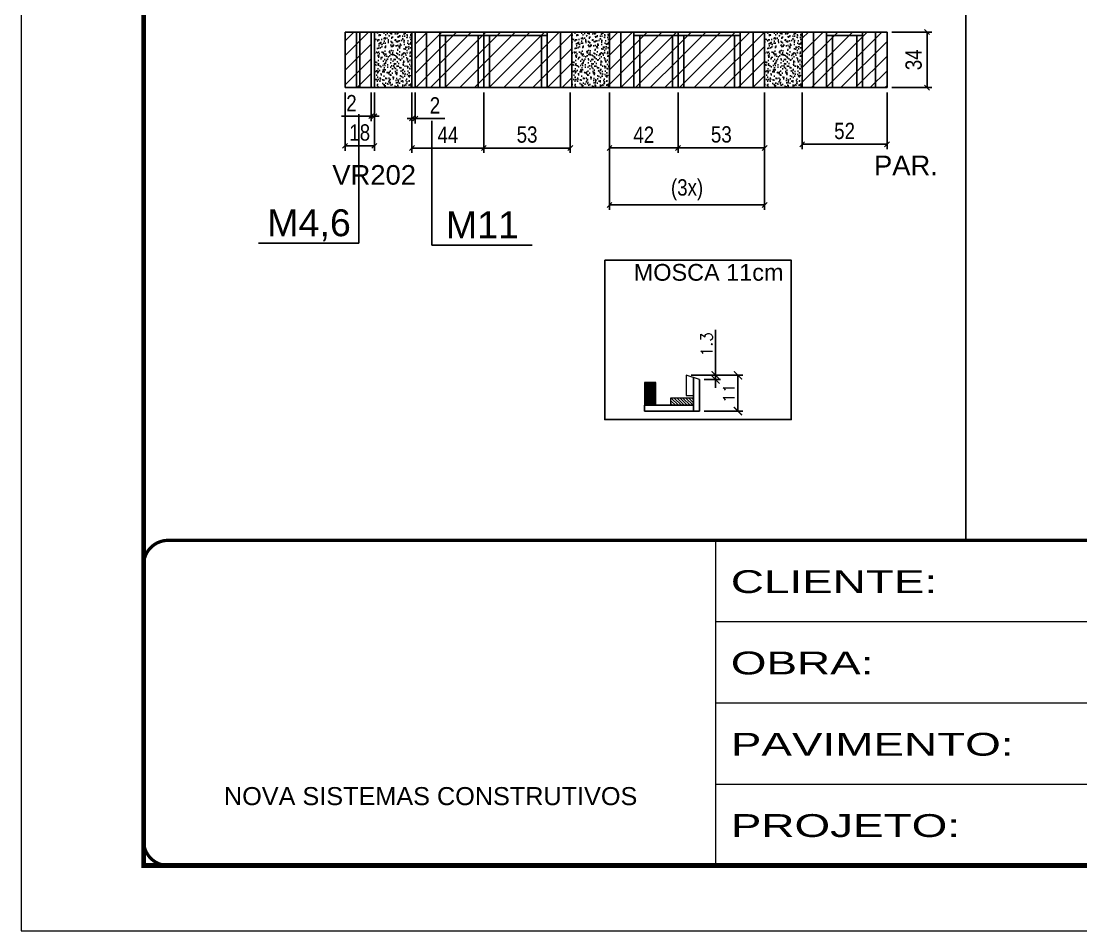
# Model space of a CAD drawing. Extents: x 137137 to 143418, y 10464 to 34486.
# Drawn here: x 138736 to 139385, y 25396 to 25953 of the extents above; entities that cross this region are included whole.
import ezdxf
from ezdxf.enums import TextEntityAlignment as Align

# ---------------------------------------------------------------- set-up
doc = ezdxf.new("R2010")
doc.units = 0
doc.linetypes.add('CONTINUO', pattern=[0])
doc.linetypes.add('DASHED', pattern=[0.75, 0.5, -0.25])
for name, color, linetype in [('5', 5, 'Continuous'), ('COTA', 241, 'Continuous'), ('MARCAÇÃO', 90, 'Continuous'), ('MB Folha', 7, 'Continuous'), ('NOMENCLATURA', 7, 'Continuous'), ('Painéis', 200, 'Continuous'), ('SARR_2.2x7', 40, 'Continuous'), ('SARR_3.5x7', 81, 'Continuous')]:
    doc.layers.add(name, color=color, linetype=linetype)
for name, color, linetype, lineweight in [('Folhas', 255, 'Continuous', 9), ('Hachura', 251, 'Continuous', 9), ('Sarr 2.2x7', 40, 'Continuous', 9), ('SARRAFO DE PRESSAO', 251, 'DASHED', 9)]:
    doc.layers.add(name, color=color, linetype=linetype, lineweight=lineweight)
doc.styles.add('ARIAL', font='arial.ttf')
doc.styles.add('COTA TECNICA', font='techl___.ttf', dxfattribs={"height": 10})
doc.styles.add('Romans', font='romans.shx')
doc.styles.get("Standard").update_dxf_attribs({"font": 'arial.ttf'})
doc.styles.add('Tecnologia', font='')
doc.styles.get('Tecnologia').set_extended_font_data('Forgotten Futurist')
doc.dimstyles.new('Cota Seção (2x)', dxfattribs={"dimtxt": 7, "dimasz": 5, "dimexe": 3, "dimexo": 3, "dimgap": 2, "dimtad": 3, "dimdec": 1, "dimlfac": 0.5, "dimzin": 12, "dimdsep": 46, "dimtxsty": 'Romans', "dimblk": 'ARCHTICK', "dimcen": 0, "dimclrd": 4, "dimclre": 4, "dimclrt": 1, "dimadec": 1, "dimazin": 3, "dimtfac": 1, "dimtdec": 1, "dimtmove": 0, "dimatfit": 3, "dimldrblk": 'OBLIQUE', "dimfxl": 1, "dimtolj": 1, "dimtzin": 12, "dimarcsym": 0})
doc.dimstyles.new('PAINEL', dxfattribs={"dimtxt": 10, "dimasz": 3, "dimexe": 3, "dimexo": 3, "dimgap": 3, "dimtad": 1, "dimdec": 1, "dimzin": 12, "dimdsep": 46, "dimtxsty": 'COTA TECNICA', "dimblk1": 'OBLIQUE', "dimblk2": 'OBLIQUE', "dimsah": 1, "dimcen": 0.9, "dimclrd": 4, "dimclre": 4, "dimclrt": 240, "dimadec": 1, "dimazin": 3, "dimtfac": 1, "dimtdec": 1, "dimtmove": 0, "dimatfit": 3, "dimfxl": 1, "dimtolj": 1, "dimtzin": 12, "dimarcsym": 0})
pattern_1 = [(45, (-3516.694, -7e-12), (-4.49012806, 4.49012806), [])]

# ---------------------------------------------------------------- blocks, each defined once
blk = doc.blocks.new('9999999999')
at = {"color": 30, "linetype": 'CONTINUO'}
for p, q in [((98564.56, 34230.21), (98564.56, 34429.45)), ((98564.56, 34379.64), (99583.98, 34379.64)), ((98564.56, 34329.83), (99487.98, 34329.83)), ((98564.56, 34280.02), (99487.98, 34280.02))]:
    blk.add_line(p, q, dxfattribs=at)
at = {"color": 30, "linetype": 'CONTINUO', "const_width": 2}
blk.add_lwpolyline([(99583.98, 34230.21), (99583.98, 34414.45, 0.414214), (99568.98, 34429.45), (98228.98, 34429.45, 0.414214), (98213.98, 34414.45), (98213.98, 34245.21, 0.414214), (98228.98, 34230.21), (99583.98, 34230.21)], format="xyb", dxfattribs=at)
at = {"layer": 'Folhas'}
blk.add_lwpolyline([(98138.98, 34190.21), (99623.98, 34190.21), (99623.98, 35240.21), (98138.98, 35240.21)], close=True, dxfattribs=at)
at = {"layer": 'Folhas', "color": 30, "const_width": 3}
blk.add_lwpolyline([(98213.98, 34230.21), (99583.98, 34230.21), (99583.98, 35200.21), (98213.98, 35200.21)], close=True, dxfattribs=at)
at = {"color": 7, "linetype": 'Continuous', "ltscale": 5, "style": 'ARIAL'}
blk.add_text('NOVA SISTEMAS CONSTRUTIVOS', height=11.0592, dxfattribs=at).set_placement((98263.19, 34267.21))
at = {"layer": 'Folhas', "color": 7, "style": 'Tecnologia', "width": 1.5}
for s, p in [('CLIENTE:', (98573.65, 34397.17)), ('OBRA:', (98573.65, 34347.31)), ('PAVIMENTO:', (98573.65, 34297.5)), ('PROJETO:', (98573.65, 34247.69))]:
    blk.add_text(s, height=14, dxfattribs=at).set_placement(p)
blk = doc.blocks.new('_Oblique')
at = {"color": 0, "linetype": 'ByBlock', "lineweight": -2}
blk.add_line((-0.5, -0.5), (0.5, 0.5), dxfattribs=at)
blk = doc.blocks.new('*D5988')
at = {"layer": 'COTA', "color": 4, "linetype": 'ByBlock', "lineweight": -2, "transparency": 16777216}
for p, q in [((139214.16, 25909.46), (139214.16, 25874.7)), ((139266.16, 25909.46), (139266.16, 25874.7)), ((139214.16, 25877.7), (139266.16, 25877.7))]:
    blk.add_line(p, q, dxfattribs=at)
at = {"layer": 'Defpoints', "color": 0, "linetype": 'ByBlock', "transparency": 16777216}
for p in [(139214.16, 25912.46), (139266.16, 25912.46), (139266.16, 25877.7)]:
    blk.add_point(p, dxfattribs=at)
at = {"layer": 'COTA', "color": 4, "linetype": 'ByBlock', "lineweight": -2, "transparency": 16777216, "xscale": 3, "yscale": 3, "zscale": 3, "rotation": 180}
blk.add_blockref('_Oblique', (139214.16, 25877.7), dxfattribs=at)
at = {"layer": 'COTA', "color": 4, "linetype": 'ByBlock', "lineweight": -2, "transparency": 16777216, "xscale": 3, "yscale": 3, "zscale": 3}
blk.add_blockref('_Oblique', (139266.16, 25877.7), dxfattribs=at)
at = {"layer": 'COTA', "color": 240, "linetype": 'ByBlock', "transparency": 16777216, "insert": (139240.16, 25885.81), "char_height": 10, "attachment_point": 5, "style": 'COTA TECNICA'}
blk.add_mtext('\\A1;52', dxfattribs=at)
blk = doc.blocks.new('*D5989')
at = {"layer": 'COTA', "color": 4, "linetype": 'ByBlock', "lineweight": -2, "transparency": 16777216}
for p, q in [((139269.16, 25946.46), (139293.7, 25946.46)), ((139290.7, 25946.46), (139290.7, 25912.46)), ((139269.16, 25912.46), (139293.7, 25912.46))]:
    blk.add_line(p, q, dxfattribs=at)
at = {"layer": 'Defpoints', "color": 0, "linetype": 'ByBlock', "transparency": 16777216}
for p in [(139266.16, 25946.46), (139266.16, 25912.46), (139290.7, 25912.46)]:
    blk.add_point(p, dxfattribs=at)
at = {"layer": 'COTA', "color": 4, "linetype": 'ByBlock', "lineweight": -2, "transparency": 16777216, "xscale": 3, "yscale": 3, "zscale": 3}
for p, rotation in [((139290.7, 25946.46), 90), ((139290.7, 25912.46), 270)]:
    blk.add_blockref('_Oblique', p, dxfattribs=dict(at, rotation=rotation))
at = {"layer": 'COTA', "color": 240, "linetype": 'ByBlock', "transparency": 16777216, "insert": (139282.48, 25929.46), "char_height": 10, "attachment_point": 5, "rotation": 90, "style": 'COTA TECNICA'}
blk.add_mtext('\\A1;34', dxfattribs=at)
blk = doc.blocks.new('*D6151')
at = {"layer": 'COTA', "color": 4, "lineweight": -2, "transparency": 16777216}
for p, q in [((138975.16, 25909.46), (138975.16, 25890.53)), ((138977.16, 25909.46), (138977.16, 25890.53)), ((138975.16, 25893.53), (138972.16, 25893.53)), ((138975.16, 25893.53), (138977.16, 25893.53)), ((138977.16, 25893.53), (138995.28, 25893.53))]:
    blk.add_line(p, q, dxfattribs=at)
at = {"layer": 'Defpoints', "color": 0, "transparency": 16777216}
for p in [(138975.16, 25912.46), (138977.16, 25912.46), (138977.16, 25893.53)]:
    blk.add_point(p, dxfattribs=at)
at = {"layer": 'COTA', "color": 4, "lineweight": -2, "transparency": 16777216, "xscale": 3, "yscale": 3, "zscale": 3}
blk.add_blockref('_Oblique', (138975.16, 25893.53), dxfattribs=at)
at = {"layer": 'COTA', "color": 4, "lineweight": -2, "transparency": 16777216, "xscale": 3, "yscale": 3, "zscale": 3, "rotation": 180}
blk.add_blockref('_Oblique', (138977.16, 25893.53), dxfattribs=at)
at = {"layer": 'COTA', "color": 240, "transparency": 16777216, "insert": (138989.22, 25901.53), "char_height": 10, "attachment_point": 5, "style": 'COTA TECNICA'}
blk.add_mtext('\\A1;2', dxfattribs=at)
blk = doc.blocks.new('_ArchTick')
at = {"color": 0, "linetype": 'ByBlock', "const_width": 0.15}
blk.add_lwpolyline([(-0.5, -0.5), (0.5, 0.5)], dxfattribs=at)
blk = doc.blocks.new('*D5991')
at = {"layer": 'COTA', "color": 4, "lineweight": -2, "transparency": 16777216}
for p, q in [((139154.22, 25736.13), (139177.79, 25736.13)), ((139174.79, 25736.13), (139174.79, 25714.23)), ((139154.22, 25714.23), (139177.79, 25714.23))]:
    blk.add_line(p, q, dxfattribs=at)
at = {"layer": 'Defpoints', "color": 0, "transparency": 16777216}
for p in [(139151.22, 25736.13), (139151.22, 25714.23), (139174.79, 25714.23)]:
    blk.add_point(p, dxfattribs=at)
at = {"layer": 'COTA', "color": 4, "lineweight": -2, "transparency": 16777216, "xscale": 5, "yscale": 5, "zscale": 5}
for p, rotation in [((139174.79, 25736.13), 90), ((139174.79, 25714.23), 270)]:
    blk.add_blockref('_ArchTick', p, dxfattribs=dict(at, rotation=rotation))
at = {"layer": 'COTA', "color": 1, "transparency": 16777216, "insert": (139169.29, 25725.18), "char_height": 7, "attachment_point": 5, "rotation": 90, "style": 'Romans'}
blk.add_mtext('\\A1;11', dxfattribs=at)
blk = doc.blocks.new('*D6152')
at = {"layer": 'COTA', "color": 4, "lineweight": -2, "transparency": 16777216}
for p, q in [((139161.15, 25736.13), (139161.15, 25763.97)), ((139146.22, 25736.13), (139164.15, 25736.13)), ((139161.15, 25733.53), (139161.15, 25736.13)), ((139154.22, 25733.53), (139164.15, 25733.53)), ((139161.15, 25733.53), (139161.15, 25728.53))]:
    blk.add_line(p, q, dxfattribs=at)
at = {"layer": 'Defpoints', "color": 0, "transparency": 16777216}
for p in [(139143.22, 25736.13), (139151.22, 25733.53), (139161.15, 25733.53)]:
    blk.add_point(p, dxfattribs=at)
at = {"layer": 'COTA', "color": 4, "lineweight": -2, "transparency": 16777216, "xscale": 5, "yscale": 5, "zscale": 5}
for p, rotation in [((139161.15, 25736.13), 270), ((139161.15, 25733.53), 90)]:
    blk.add_blockref('_ArchTick', p, dxfattribs=dict(at, rotation=rotation))
at = {"layer": 'COTA', "color": 1, "transparency": 16777216, "insert": (139155.65, 25755.13), "char_height": 7, "attachment_point": 5, "rotation": 90, "style": 'Romans'}
blk.add_mtext('\\A1;1.3', dxfattribs=at)
blk = doc.blocks.new('*D6153')
at = {"layer": 'COTA', "color": 4, "lineweight": -2, "transparency": 16777216}
for p, q in [((139096.16, 25909.46), (139096.16, 25837.54)), ((139191.16, 25909.46), (139191.16, 25837.54)), ((139096.16, 25840.54), (139191.16, 25840.54))]:
    blk.add_line(p, q, dxfattribs=at)
at = {"layer": 'Defpoints', "color": 0, "transparency": 16777216}
for p in [(139096.16, 25912.46), (139191.16, 25912.46), (139191.16, 25840.54)]:
    blk.add_point(p, dxfattribs=at)
at = {"layer": 'COTA', "color": 4, "lineweight": -2, "transparency": 16777216, "xscale": 3, "yscale": 3, "zscale": 3, "rotation": 180}
blk.add_blockref('_Oblique', (139096.16, 25840.54), dxfattribs=at)
at = {"layer": 'COTA', "color": 4, "lineweight": -2, "transparency": 16777216, "xscale": 3, "yscale": 3, "zscale": 3}
blk.add_blockref('_Oblique', (139191.16, 25840.54), dxfattribs=at)
at = {"layer": 'COTA', "color": 240, "transparency": 16777216, "insert": (139143.66, 25849.77), "char_height": 10, "attachment_point": 5, "style": 'COTA TECNICA'}
blk.add_mtext('\\A1;(3x)', dxfattribs=at)
blk = doc.blocks.new('*D6154')
at = {"layer": 'COTA', "color": 4, "lineweight": -2, "transparency": 16777216}
for p, q in [((138934.16, 25909.46), (138934.16, 25873.78)), ((138952.16, 25909.46), (138952.16, 25873.78)), ((138934.16, 25876.78), (138952.16, 25876.78))]:
    blk.add_line(p, q, dxfattribs=at)
at = {"layer": 'Defpoints', "color": 0, "transparency": 16777216}
for p in [(138934.16, 25912.46), (138952.16, 25912.46), (138952.16, 25876.78)]:
    blk.add_point(p, dxfattribs=at)
at = {"layer": 'COTA', "color": 4, "lineweight": -2, "transparency": 16777216, "xscale": 3, "yscale": 3, "zscale": 3, "rotation": 180}
blk.add_blockref('_Oblique', (138934.16, 25876.78), dxfattribs=at)
at = {"layer": 'COTA', "color": 4, "lineweight": -2, "transparency": 16777216, "xscale": 3, "yscale": 3, "zscale": 3}
blk.add_blockref('_Oblique', (138952.16, 25876.78), dxfattribs=at)
at = {"layer": 'COTA', "color": 240, "transparency": 16777216, "insert": (138943.16, 25884.87), "char_height": 10, "attachment_point": 5, "style": 'COTA TECNICA'}
blk.add_mtext('\\A1;18', dxfattribs=at)
blk = doc.blocks.new('*D6155')
at = {"layer": 'COTA', "color": 4, "lineweight": -2, "transparency": 16777216}
for p, q in [((138950.16, 25909.46), (138950.16, 25891.91)), ((138952.16, 25909.46), (138952.16, 25891.91)), ((138950.16, 25894.91), (138932.05, 25894.91)), ((138952.16, 25894.91), (138950.16, 25894.91)), ((138952.16, 25894.91), (138955.16, 25894.91))]:
    blk.add_line(p, q, dxfattribs=at)
at = {"layer": 'Defpoints', "color": 0, "transparency": 16777216}
for p in [(138950.16, 25912.46), (138952.16, 25912.46), (138950.16, 25894.91)]:
    blk.add_point(p, dxfattribs=at)
at = {"layer": 'COTA', "color": 4, "lineweight": -2, "transparency": 16777216, "xscale": 3, "yscale": 3, "zscale": 3}
blk.add_blockref('_Oblique', (138950.16, 25894.91), dxfattribs=at)
at = {"layer": 'COTA', "color": 4, "lineweight": -2, "transparency": 16777216, "xscale": 3, "yscale": 3, "zscale": 3, "rotation": 180}
blk.add_blockref('_Oblique', (138952.16, 25894.91), dxfattribs=at)
at = {"layer": 'COTA', "color": 240, "transparency": 16777216, "insert": (138938.11, 25902.91), "char_height": 10, "attachment_point": 5, "style": 'COTA TECNICA'}
blk.add_mtext('\\A1;2', dxfattribs=at)
blk = doc.blocks.new('*D6172')
at = {"layer": 'COTA', "color": 4, "lineweight": -2, "transparency": 16777216}
for p, q in [((138975.16, 25909.46), (138975.16, 25872.39)), ((139019.16, 25909.46), (139019.16, 25872.39)), ((138975.16, 25875.39), (139019.16, 25875.39))]:
    blk.add_line(p, q, dxfattribs=at)
at = {"layer": 'Defpoints', "color": 0, "transparency": 16777216}
for p in [(138975.16, 25912.46), (139019.16, 25912.46), (139019.16, 25875.39)]:
    blk.add_point(p, dxfattribs=at)
at = {"layer": 'COTA', "color": 4, "lineweight": -2, "transparency": 16777216, "xscale": 3, "yscale": 3, "zscale": 3, "rotation": 180}
blk.add_blockref('_Oblique', (138975.16, 25875.39), dxfattribs=at)
at = {"layer": 'COTA', "color": 4, "lineweight": -2, "transparency": 16777216, "xscale": 3, "yscale": 3, "zscale": 3}
blk.add_blockref('_Oblique', (139019.16, 25875.39), dxfattribs=at)
at = {"layer": 'COTA', "color": 240, "transparency": 16777216, "insert": (138997.16, 25883.47), "char_height": 10, "attachment_point": 5, "style": 'COTA TECNICA'}
blk.add_mtext('\\A1;44', dxfattribs=at)
blk = doc.blocks.new('*D6173')
at = {"layer": 'COTA', "color": 4, "lineweight": -2, "transparency": 16777216}
for p, q in [((139019.16, 25909.46), (139019.16, 25872.39)), ((139072.16, 25909.46), (139072.16, 25872.39)), ((139019.16, 25875.39), (139072.16, 25875.39))]:
    blk.add_line(p, q, dxfattribs=at)
at = {"layer": 'Defpoints', "color": 0, "transparency": 16777216}
for p in [(139019.16, 25912.46), (139072.16, 25912.46), (139072.16, 25875.39)]:
    blk.add_point(p, dxfattribs=at)
at = {"layer": 'COTA', "color": 4, "lineweight": -2, "transparency": 16777216, "xscale": 3, "yscale": 3, "zscale": 3, "rotation": 180}
blk.add_blockref('_Oblique', (139019.16, 25875.39), dxfattribs=at)
at = {"layer": 'COTA', "color": 4, "lineweight": -2, "transparency": 16777216, "xscale": 3, "yscale": 3, "zscale": 3}
blk.add_blockref('_Oblique', (139072.16, 25875.39), dxfattribs=at)
at = {"layer": 'COTA', "color": 240, "transparency": 16777216, "insert": (139045.66, 25883.61), "char_height": 10, "attachment_point": 5, "style": 'COTA TECNICA'}
blk.add_mtext('\\A1;53', dxfattribs=at)
blk = doc.blocks.new('*D6174')
at = {"layer": 'COTA', "color": 4, "lineweight": -2, "transparency": 16777216}
for p, q in [((139096.16, 25909.46), (139096.16, 25872.47)), ((139138.16, 25909.46), (139138.16, 25872.47)), ((139096.16, 25875.47), (139138.16, 25875.47))]:
    blk.add_line(p, q, dxfattribs=at)
at = {"layer": 'Defpoints', "color": 0, "transparency": 16777216}
for p in [(139096.16, 25912.46), (139138.16, 25912.46), (139138.16, 25875.47)]:
    blk.add_point(p, dxfattribs=at)
at = {"layer": 'COTA', "color": 4, "lineweight": -2, "transparency": 16777216, "xscale": 3, "yscale": 3, "zscale": 3, "rotation": 180}
blk.add_blockref('_Oblique', (139096.16, 25875.47), dxfattribs=at)
at = {"layer": 'COTA', "color": 4, "lineweight": -2, "transparency": 16777216, "xscale": 3, "yscale": 3, "zscale": 3}
blk.add_blockref('_Oblique', (139138.16, 25875.47), dxfattribs=at)
at = {"layer": 'COTA', "color": 240, "transparency": 16777216, "insert": (139117.16, 25883.55), "char_height": 10, "attachment_point": 5, "style": 'COTA TECNICA'}
blk.add_mtext('\\A1;42', dxfattribs=at)
blk = doc.blocks.new('*D6175')
at = {"layer": 'COTA', "color": 4, "lineweight": -2, "transparency": 16777216}
for p, q in [((139138.16, 25909.46), (139138.16, 25872.47)), ((139191.16, 25909.46), (139191.16, 25872.47)), ((139138.16, 25875.47), (139191.16, 25875.47))]:
    blk.add_line(p, q, dxfattribs=at)
at = {"layer": 'Defpoints', "color": 0, "transparency": 16777216}
for p in [(139138.16, 25912.46), (139191.16, 25912.46), (139191.16, 25875.47)]:
    blk.add_point(p, dxfattribs=at)
at = {"layer": 'COTA', "color": 4, "lineweight": -2, "transparency": 16777216, "xscale": 3, "yscale": 3, "zscale": 3, "rotation": 180}
blk.add_blockref('_Oblique', (139138.16, 25875.47), dxfattribs=at)
at = {"layer": 'COTA', "color": 4, "lineweight": -2, "transparency": 16777216, "xscale": 3, "yscale": 3, "zscale": 3}
blk.add_blockref('_Oblique', (139191.16, 25875.47), dxfattribs=at)
at = {"layer": 'COTA', "color": 240, "transparency": 16777216, "insert": (139164.66, 25883.69), "char_height": 10, "attachment_point": 5, "style": 'COTA TECNICA'}
blk.add_mtext('\\A1;53', dxfattribs=at)

msp = doc.modelspace()

# ---------------------------------------------------------------- hatches: boundary and pattern name
at = {"layer": 'COTA', "linetype": 'ByBlock'}
h = msp.add_hatch(dxfattribs=at)
h.set_pattern_fill('AR-CONC', color=256, scale=0.03)
h.set_pattern_definition([(50, (653.4986, -161.198), (5.46554007, -0.47817257), [0.5715, -6.2865]), (355, (653.4986, -161.198), (-1.05730264, 5.73170536), [0.4572, -5.02921753]), (100.4514447, (653.954, -161.2377), (4.40823741, 5.25353256), [0.48570026, -5.34270734]), (46.1842, (653.4986, -159.674), (8.13237123, -1.26126984), [0.85725, -9.42975]), (96.6355576, (654.176, -159.779), (7.122124, 7.42278374), [0.7285507, -8.01406824]), (351.184151, (653.499, -159.674), (7.122124, 7.42278374), [0.685799, -7.54379196]), (21, (654.2606, -160.055), (4.54843174, -3.06795595), [0.5715, -6.2865]), (326, (654.2606, -160.055), (1.85406085, 5.52563898), [0.4572, -5.0292]), (71.451445, (654.6397, -160.3105), (6.40249258, 2.45768307), [0.48570026, -5.34269813]), (37.5, (653.4986, -161.1978), (0.092658098, 2.536651166), [0, -4.96824, 0, -5.1054, 0, -5.04825]), (7.5, (653.4986, -161.1978), (2.004589875, 3.005417245), [0, -2.91084, 0, -4.85394, 0, -1.92405]), (327.5, (651.7994, -161.1978), (4.067717855, -0.17186232), [0, -1.905, 0, -5.9436, 0, -7.8867]), (317.5, (651.0374, -161.1978), (4.44387544, 0.76279473), [0, -2.4765, 0, -3.94716, 0, -5.6007])])
h.paths.add_polyline_path([(138975.16, 25912.46), (138975.16, 25946.46), (138952.16, 25946.46), (138952.16, 25912.46)])
h = msp.add_hatch(dxfattribs=at)
h.set_pattern_fill('AR-CONC', color=256, scale=0.03)
h.set_pattern_definition([(50, (774.4988, -161.198), (5.46554007, -0.47817257), [0.5715, -6.2865]), (355, (774.499, -161.198), (-1.05730264, 5.73170536), [0.4572, -5.02921753]), (100.4514447, (774.954, -161.2377), (4.40823741, 5.25353256), [0.48570026, -5.34270734]), (46.1842, (774.499, -159.674), (8.13237123, -1.26126984), [0.85725, -9.42975]), (96.6355576, (775.1765, -159.779), (7.122124, 7.42278374), [0.7285507, -8.01406824]), (351.184151, (774.499, -159.674), (7.122124, 7.42278374), [0.685799, -7.54379196]), (21, (775.2608, -160.055), (4.54843174, -3.06795595), [0.5715, -6.2865]), (326, (775.261, -160.055), (1.85406085, 5.52563898), [0.4572, -5.0292]), (71.451445, (775.64, -160.3105), (6.40249258, 2.45768307), [0.48570026, -5.34269813]), (37.5, (774.4988, -161.1978), (0.092658098, 2.536651166), [0, -4.96824, 0, -5.1054, 0, -5.04825]), (7.5, (774.4988, -161.1978), (2.004589875, 3.005417245), [0, -2.91084, 0, -4.85394, 0, -1.92405]), (327.5, (772.7995, -161.1978), (4.067717855, -0.17186232), [0, -1.905, 0, -5.9436, 0, -7.8867]), (317.5, (772.0375, -161.1978), (4.44387544, 0.76279473), [0, -2.4765, 0, -3.94716, 0, -5.6007])])
h.paths.add_polyline_path([(139096.16, 25912.46), (139096.16, 25946.46), (139073.16, 25946.46), (139073.16, 25912.46)])
h = msp.add_hatch(dxfattribs=at)
h.set_pattern_fill('AR-CONC', color=256, scale=0.03)
h.set_pattern_definition([(50, (892.499, -161.198), (5.46554007, -0.47817257), [0.5715, -6.2865]), (355, (892.499, -161.198), (-1.05730264, 5.73170536), [0.4572, -5.02921753]), (100.4514447, (892.9544, -161.2377), (4.40823741, 5.25353256), [0.48570026, -5.34270734]), (46.1842, (892.499, -159.674), (8.13237123, -1.26126984), [0.85725, -9.42975]), (96.6355576, (893.177, -159.779), (7.122124, 7.42278374), [0.7285507, -8.01406824]), (351.184151, (892.499, -159.674), (7.122124, 7.42278374), [0.685799, -7.54379196]), (21, (893.261, -160.055), (4.54843174, -3.06795595), [0.5715, -6.2865]), (326, (893.261, -160.055), (1.85406085, 5.52563898), [0.4572, -5.0292]), (71.451445, (893.64, -160.3105), (6.40249258, 2.45768307), [0.48570026, -5.34269813]), (37.5, (892.499, -161.1978), (0.092658098, 2.536651166), [0, -4.96824, 0, -5.1054, 0, -5.04825]), (7.5, (892.499, -161.1978), (2.004589875, 3.005417245), [0, -2.91084, 0, -4.85394, 0, -1.92405]), (327.5, (890.7997, -161.1978), (4.067717855, -0.17186232), [0, -1.905, 0, -5.9436, 0, -7.8867]), (317.5, (890.0377, -161.1978), (4.44387544, 0.76279473), [0, -2.4765, 0, -3.94716, 0, -5.6007])])
h.paths.add_polyline_path([(139214.16, 25912.46), (139214.16, 25946.46), (139191.16, 25946.46), (139191.16, 25912.46)])
at = {"layer": 'Hachura'}
h = msp.add_hatch(dxfattribs=at)
h.set_pattern_fill('ANSI31', color=256, scale=2)
h.set_pattern_definition(pattern_1)
h.paths.add_polyline_path([(138934.16, 25912.46), (138950.16, 25912.46), (138950.16, 25946.46), (138934.16, 25946.46)])
h = msp.add_hatch(dxfattribs=at)
h.set_pattern_fill('ANSI31', color=256, scale=2)
h.set_pattern_definition(pattern_1)
h.paths.add_polyline_path([(139019.16, 25912.46), (139019.16, 25946.46), (138977.16, 25946.46), (138977.16, 25912.46)])
h = msp.add_hatch(dxfattribs=at)
h.set_pattern_fill('ANSI31', color=256, scale=2)
h.set_pattern_definition(pattern_1)
h.paths.add_polyline_path([(139073.16, 25912.46), (139073.16, 25946.46), (139019.16, 25946.46), (139019.16, 25912.46)])
h = msp.add_hatch(dxfattribs=at)
h.set_pattern_fill('ANSI31', color=256, scale=2)
h.set_pattern_definition(pattern_1)
h.paths.add_polyline_path([(139096.16, 25946.46), (139096.16, 25912.46), (139138.16, 25912.46), (139138.16, 25946.46)])
h = msp.add_hatch(dxfattribs=at)
h.set_pattern_fill('ANSI31', color=256, scale=2)
h.set_pattern_definition(pattern_1)
h.paths.add_polyline_path([(139191.16, 25946.46), (139138.16, 25946.46), (139138.16, 25912.46), (139191.16, 25912.46)])
h = msp.add_hatch(dxfattribs=at)
h.set_pattern_fill('ANSI31', color=256, scale=2)
h.set_pattern_definition(pattern_1)
h.paths.add_polyline_path([(139214.16, 25946.46), (139214.16, 25912.46), (139266.16, 25912.46), (139266.16, 25946.46)])
at = {"layer": 'Sarr 2.2x7'}
h = msp.add_hatch(dxfattribs=at)
h.set_pattern_fill('ANSI31', color=256, scale=0.2, angle=270, style=0)
h.set_pattern_definition([(315, (155745.3597, 12528.72034), (0.449012806, 0.449012806), [])])
h.paths.add_polyline_path([(139117.62, 25717.83), (139124.62, 25717.83), (139124.62, 25731.83), (139117.62, 25731.83)])
h = msp.add_hatch(dxfattribs=at)
h.set_pattern_fill('ANSI31', color=256, scale=0.4, angle=270, style=0)
h.set_pattern_definition([(315, (155745.3597, 12528.7203), (0.89802561, 0.89802561), [])])
h.paths.add_polyline_path([(139133.62, 25722.23), (139133.62, 25717.83), (139147.62, 25717.83), (139147.62, 25722.23)])

# ---------------------------------------------------------------- linework, layer by layer
msp.add_lwpolyline([(139093.25, 25806.65), (139207.53, 25806.65), (139207.53, 25708.96), (139093.25, 25708.96)], close=True)
at = {"layer": 'COTA', "linetype": 'ByBlock'}
for p, q in [((139314.51, 25634.99), (139314.51, 26405.75)), ((138952.16, 25946.46), (138975.16, 25946.46)), ((139073.16, 25946.46), (139096.16, 25946.46)), ((139191.16, 25946.46), (139214.16, 25946.46)), ((138975.16, 25912.46), (138952.16, 25912.46)), ((139096.16, 25912.46), (139073.16, 25912.46)), ((139214.16, 25912.46), (139191.16, 25912.46))]:
    msp.add_line(p, q, dxfattribs=at)
at = {"layer": 'MARCAÇÃO'}
for p, q in [((139147.62, 25717.83), (139147.62, 25722.23)), ((139147.62, 25714.23), (139147.62, 25717.83))]:
    msp.add_line(p, q, dxfattribs=at)
at = {"layer": 'NOMENCLATURA', "linetype": 'Continuous'}
for p, q in [((138942.63, 25896.15), (138942.63, 25817.16)), ((138987.36, 25892.11), (138987.36, 25815.89)), ((138881.13, 25817.16), (138942.63, 25817.16)), ((139048.85, 25815.89), (138987.36, 25815.89))]:
    msp.add_line(p, q, dxfattribs=at)
at = {"layer": 'Painéis'}
for p, q in [((138952.16, 25946.46), (138934.16, 25946.46)), ((138934.16, 25946.46), (138934.16, 25912.46)), ((138950.16, 25912.46), (138950.16, 25946.46)), ((138952.16, 25912.46), (138952.16, 25946.46)), ((138934.16, 25912.46), (138952.16, 25912.46)), ((139147.62, 25717.83), (139117.62, 25717.83)), ((139117.62, 25717.83), (139117.62, 25714.23)), ((139117.62, 25714.23), (139147.62, 25714.23))]:
    msp.add_line(p, q, dxfattribs=at)
at = {"layer": 'Painéis', "linetype": 'ByBlock'}
for p, q in [((138975.16, 25946.46), (138975.16, 25912.46)), ((139073.16, 25946.46), (138975.16, 25946.46)), ((138977.16, 25946.46), (138977.16, 25912.46)), ((139019.16, 25946.46), (139019.16, 25912.46)), ((139073.16, 25946.46), (139073.16, 25912.46)), ((139096.16, 25946.46), (139096.16, 25912.46)), ((139191.16, 25946.46), (139096.16, 25946.46)), ((139138.16, 25946.46), (139138.16, 25912.46)), ((139191.16, 25946.46), (139191.16, 25912.46)), ((139214.16, 25946.46), (139214.16, 25912.46)), ((139266.16, 25946.46), (139214.16, 25946.46)), ((139266.16, 25946.46), (139266.16, 25912.46)), ((138975.16, 25912.46), (139073.16, 25912.46)), ((139096.16, 25912.46), (139191.16, 25912.46)), ((139214.16, 25912.46), (139266.16, 25912.46))]:
    msp.add_line(p, q, dxfattribs=at)
at = {"layer": 'Painéis'}
msp.add_lwpolyline([(139151.22, 25733.53), (139151.22, 25714.23), (139147.62, 25714.23), (139147.62, 25734.79)], dxfattribs=at)
at = {"layer": 'Sarr 2.2x7'}
for p, q in [((139147.62, 25722.23), (139133.62, 25722.23)), ((139133.62, 25722.23), (139133.62, 25717.83))]:
    msp.add_line(p, q, dxfattribs=at)
msp.add_lwpolyline([(139151.22, 25733.53), (139143.22, 25736.13), (139143.22, 25723.81), (139147.62, 25723.81), (139147.62, 25734.79)], dxfattribs=at)
msp.add_lwpolyline([(139117.62, 25717.83), (139124.62, 25717.83), (139124.62, 25731.83), (139117.62, 25731.83)], close=True, dxfattribs=at)
at = {"layer": 'SARR_2.2x7', "linetype": 'Continuous'}
for p, q in [((138941.16, 25946.46), (138941.16, 25912.46)), ((138943.16, 25912.46), (138943.16, 25946.46)), ((138984.16, 25946.46), (138984.16, 25912.46)), ((139057.96, 25944.26), (138992.16, 25944.26)), ((139066.16, 25946.46), (139066.16, 25912.46)), ((139103.16, 25946.46), (139103.16, 25912.46)), ((139176.16, 25944.26), (139111.16, 25944.26)), ((139184.16, 25946.46), (139184.16, 25912.46)), ((139221.16, 25946.46), (139221.16, 25912.46)), ((139251.16, 25944.26), (139229.16, 25944.26)), ((139259.16, 25946.46), (139259.16, 25912.46))]:
    msp.add_line(p, q, dxfattribs=at)
at = {"layer": 'SARR_3.5x7'}
for p, q in [((138992.16, 25946.46), (138992.16, 25912.46)), ((138995.66, 25944.26), (138995.66, 25912.46)), ((139015.66, 25944.26), (139015.66, 25912.46)), ((139019.16, 25944.26), (139019.16, 25912.46)), ((139022.66, 25944.26), (139022.66, 25912.46)), ((139054.46, 25944.26), (139054.46, 25912.46)), ((139057.96, 25946.46), (139057.96, 25912.46)), ((139111.16, 25946.46), (139111.16, 25912.46)), ((139114.66, 25944.26), (139114.66, 25912.46)), ((139134.66, 25944.26), (139134.66, 25912.46)), ((139138.16, 25944.26), (139138.16, 25912.46)), ((139141.66, 25944.26), (139141.66, 25912.46)), ((139172.66, 25944.26), (139172.66, 25912.46)), ((139176.16, 25946.46), (139176.16, 25912.46)), ((139229.16, 25946.46), (139229.16, 25912.46)), ((139232.66, 25944.26), (139232.66, 25912.46)), ((139247.66, 25944.26), (139247.66, 25912.46)), ((139251.16, 25946.46), (139251.16, 25912.46))]:
    msp.add_line(p, q, dxfattribs=at)

# ---------------------------------------------------------------- block references
at = {"layer": 'SARRAFO DE PRESSAO', "color": 6, "linetype": 'ByBlock'}
msp.add_blockref('9999999999', (40596.81, -8794.45), dxfattribs=at)

# ---------------------------------------------------------------- texts
at = {"layer": '5', "linetype": 'Continuous'}
for s, p in [('PAR.', (139258.18, 25858.77)), ('VR202', (138926.38, 25852.95))]:
    msp.add_text(s, height=12, rotation=0.00004, dxfattribs=at).set_placement(p)
at = {"layer": 'MB Folha', "style": 'ARIAL'}
msp.add_text('MOSCA 11cm', height=10.275, dxfattribs=at).set_placement((139202.73, 25794.09), align=Align.RIGHT)
at = {"layer": 'NOMENCLATURA', "linetype": 'Continuous'}
for s, p in [('M4,6', (138886.48, 25821.36)), ('M11', (138995.86, 25820.09))]:
    msp.add_text(s, height=16.5, dxfattribs=at).set_placement(p)

# ---------------------------------------------------------------- dimensions: what is measured, and where the dimension line sits
at = {"layer": 'COTA', "linetype": 'ByBlock'}
dim = msp.add_linear_dim(base=(139290.7, 25912.46), p1=(139266.16, 25946.46), p2=(139266.16, 25912.46), angle=90, dimstyle='PAINEL', dxfattribs=at)
dim.commit()
dim.dimension.update_dxf_attribs({"geometry": '*D5989', "text_midpoint": (139282.48, 25929.46)})
at = {"layer": 'COTA'}
for base, p1, p2, picture, middle in [((138950.16, 25894.91), (138952.16, 25912.46), (138950.16, 25912.46), '*D6155', (138938.11, 25902.91)), ((138952.16, 25876.78), (138934.16, 25912.46), (138952.16, 25912.46), '*D6154', (138943.16, 25884.87)), ((138977.16, 25893.53), (138975.16, 25912.46), (138977.16, 25912.46), '*D6151', (138989.22, 25901.53)), ((139019.16, 25875.39), (138975.16, 25912.46), (139019.16, 25912.46), '*D6172', (138997.16, 25883.47)), ((139138.16, 25875.47), (139096.16, 25912.46), (139138.16, 25912.46), '*D6174', (139117.16, 25883.55))]:
    dim = msp.add_linear_dim(base=base, p1=p1, p2=p2, dimstyle='PAINEL', dxfattribs=at)
    dim.commit()
    dim.dimension.update_dxf_attribs({"geometry": picture, "text_midpoint": middle})
for base, p1, p2, picture, middle in [((139072.16, 25875.39), (139019.16, 25912.46), (139072.16, 25912.46), '*D6173', (139045.66, 25883.61)), ((139191.16, 25875.47), (139138.16, 25912.46), (139191.16, 25912.46), '*D6175', (139164.66, 25883.69))]:
    dim = msp.add_linear_dim(base=base, p1=p1, p2=p2, dimstyle='PAINEL', override={"dimtmove": 1}, dxfattribs=at)
    dim.commit()
    dim.dimension.update_dxf_attribs({"geometry": picture, "text_midpoint": middle})
dim = msp.add_linear_dim(base=(139191.16, 25840.54), p1=(139096.16, 25912.46), p2=(139191.16, 25912.46), text='(3x)', dimstyle='PAINEL', dxfattribs=at)
dim.commit()
dim.dimension.update_dxf_attribs({"geometry": '*D6153', "text_midpoint": (139143.66, 25849.77)})
at = {"layer": 'COTA', "linetype": 'ByBlock'}
dim = msp.add_aligned_dim(p1=(139214.16, 25912.46), p2=(139266.16, 25912.46), distance=-34.76, dimstyle='PAINEL', dxfattribs=at)
dim.commit()
dim.dimension.update_dxf_attribs({"geometry": '*D5988', "text_midpoint": (139240.16, 25885.81)})
at = {"layer": 'COTA'}
dim = msp.add_linear_dim(base=(139161.15, 25733.53), p1=(139143.22, 25736.13), p2=(139151.22, 25733.53), angle=90, dimstyle='Cota Seção (2x)', dxfattribs=at)
dim.commit()
dim.dimension.update_dxf_attribs({"geometry": '*D6152', "text_midpoint": (139161.15, 25755.13), "dimtype": 160})
dim = msp.add_linear_dim(base=(139174.78865499, 25714.23416645), p1=(139151.22072586, 25736.13416645), p2=(139151.22072586, 25714.23416645), angle=90, dimstyle='Cota Seção (2x)', dxfattribs=at)
dim.commit()
dim.dimension.update_dxf_attribs({"geometry": '*D5991', "text_midpoint": (139169.28865499, 25725.18416645)})

doc.saveas('drawing.dxf')
